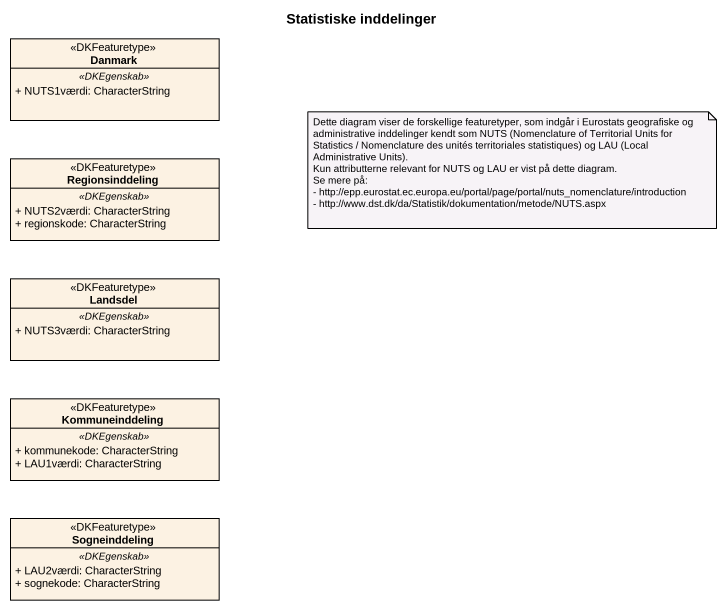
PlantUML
@startuml
title Statistiske inddelinger
hide circle
hide empty members
skinparam classAttributeIconSize 0
class Danmark <<DKFeaturetype>> {
  .. <<DKEgenskab>> ..
  + NUTS1værdi: CharacterString
}
class Regionsinddeling <<DKFeaturetype>> {
  .. <<DKEgenskab>> ..
  + NUTS2værdi: CharacterString
  + regionskode: CharacterString
}
class Landsdel <<DKFeaturetype>> {
  .. <<DKEgenskab>> ..
  + NUTS3værdi: CharacterString
}
class Kommuneinddeling <<DKFeaturetype>> {
  .. <<DKEgenskab>> ..
  + kommunekode: CharacterString
  + LAU1værdi: CharacterString
}
class Sogneinddeling <<DKFeaturetype>> {
  .. <<DKEgenskab>> ..
  + LAU2værdi: CharacterString
  + sognekode: CharacterString
}
note as N1
  Dette diagram viser de forskellige featuretyper, som indgår i Eurostats geografiske og administrative inddelinger kendt som NUTS (Nomenclature of Territorial Units for Statistics / Nomenclature des unités territoriales statistiques) og LAU (Local Administrative Units).
  Kun attributterne relevant for NUTS og LAU er vist på dette diagram.
  Se mere på:
  - http://epp.eurostat.ec.europa.eu/portal/page/portal/nuts_nomenclature/introduction
  - http://www.dst.dk/da/Statistik/dokumentation/metode/NUTS.aspx
end note
@enduml
